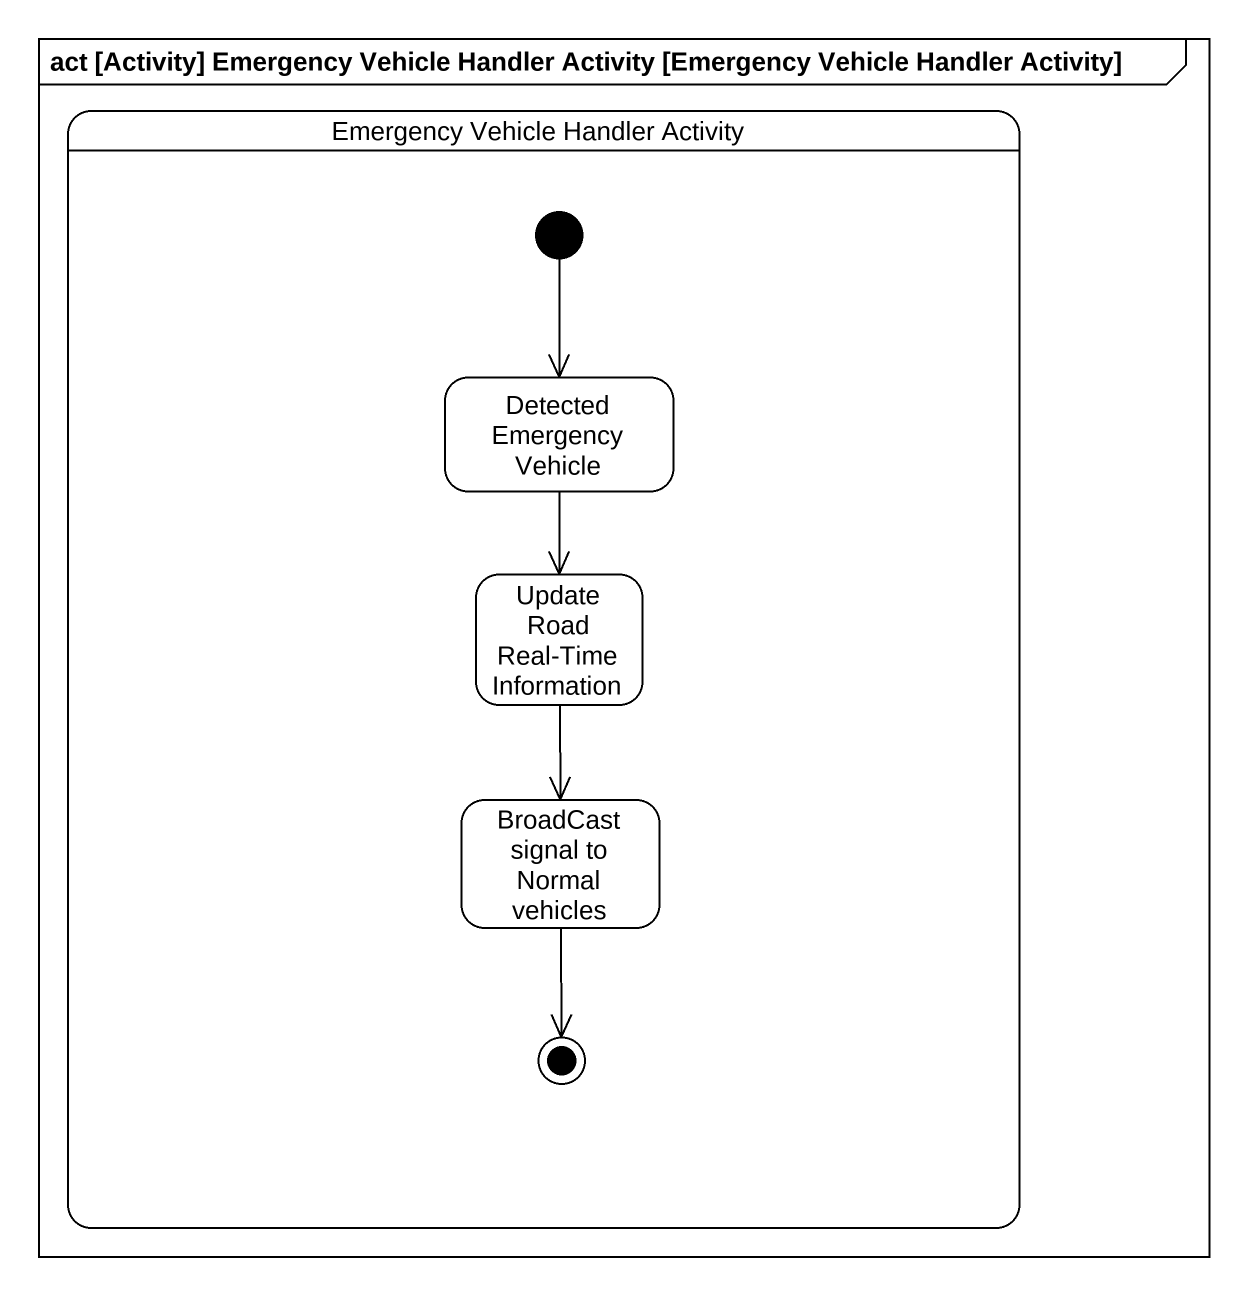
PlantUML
@startuml
mainframe act [Activity] Emergency Vehicle Handler Activity [Emergency Vehicle Handler Activity]
hide empty description
state "Emergency Vehicle Handler Activity" as Emergency_Vehicle_Handler {
  state "Detected Emergency Vehicle" as Detected_Emergency_Vehicle
  state "Update Road Real-Time Information" as Update_Road_Real_Time
  state "BroadCast signal to Normal vehicles" as BroadCast_signal_to_Normal
  [*] --> Detected_Emergency_Vehicle
  BroadCast_signal_to_Normal --> [*]
}
Detected_Emergency_Vehicle --> Update_Road_Real_Time
Update_Road_Real_Time --> BroadCast_signal_to_Normal
@enduml
